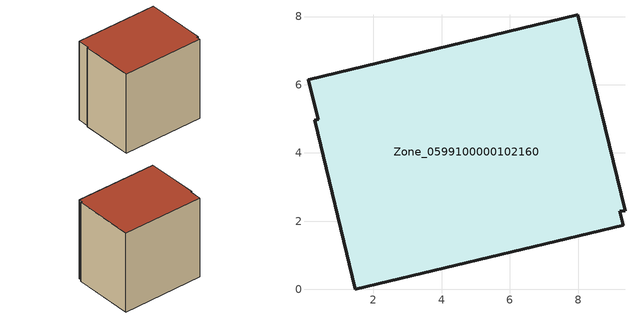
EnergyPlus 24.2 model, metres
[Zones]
Zone_0599100000102160
 floor ground (C_G): 9.22,2.29 9.32,1.88 1.47,0 0.28,4.96 0.39,4.99 0.1,6.14 8,8.06 9.38,2.31 z0
 wall outside (C_F): 9.32,1.88 9.22,2.29 9.38,2.31 8,8.06 0.1,6.14 0.39,4.99 0.28,4.96 1.47,0 9.32,1.88 z0:8.09
 roof outside (C_R): 8,8.06 0.1,6.14 0.39,4.99 0.28,4.96 1.47,0 9.32,1.88 9.22,2.29 9.38,2.31 z8.09
[BUILDING]
Pand.0599100000102160: North Axis=0; Terrain=City; Loads Convergence Tolerance Value=0.04; Temperature Convergence Tolerance Value=0.4; Solar Distribution=FullExterior; Maximum Number of Warmup Days=25; Minimum Number of Warmup Days=1
[Site:Location]
Rotterdam.The.Hague.AP_ZH_NLD Design_Conditions: Latitude=51.96; Longitude=4.45; Time Zone=1; Elevation=-4.5
[SITE:GROUNDTEMPERATURE:BUILDINGSURFACE]
18, 18, 18, 18, 18, 18, 18, 18, 18, 18, 18, 18
[MATERIAL] Thermal Absorptance=0.9; Solar Absorptance=0.7; Visible Absorptance=0.7
Name | Roughness | Thickness | Conductivity | Density | Specific Heat
G.TC.1965-1974 | MediumSmooth | 0.15 | 0.882353 | 540 | 1210
F.TC.1965-1974 | Rough | 0.3 | 0.697674 | 1920 | 840
R.TC.1965-1974 | MediumRough | 0.2 | 0.232558 | 1500 | 1000
[CONSTRUCTION]
C_G: G.TC.1965-1974
C_F: F.TC.1965-1974
C_R: R.TC.1965-1974
[ZONE]
Zone_0599100000102160: Type=1; Multiplier=1; Ceiling Height=Autocalculate; Volume=Autocalculate; Floor Area=autocalculate; Part of Total Floor Area=Yes
[ZONEINFILTRATION:DESIGNFLOWRATE]
Infil_Zone_0599100000102160: Zone or ZoneList or Space or SpaceList=Zone_0599100000102160; Schedule=AlwaysOn; Design Flow Rate Calculation Method=Flow/Area; Flow Rate per Floor Area=0.003; Constant Term Coefficient=1; Temperature Term Coefficient=0; Velocity Term Coefficient=0; Velocity Squared Term Coefficient=0
[HVACTEMPLATE:ZONE:IDEALLOADSAIRSYSTEM]
Zone_0599100000102160: Maximum Heating Supply Air Temperature=50; Minimum Cooling Supply Air Temperature=13; Maximum Heating Supply Air Humidity Ratio=0.0156; Minimum Cooling Supply Air Humidity Ratio=0.0077; Heating Limit=NoLimit; Cooling Limit=NoLimit; Dehumidification Control Type=ConstantSensibleHeatRatio; Cooling Sensible Heat Ratio=0.7; Dehumidification Setpoint=60; Humidification Control Type=None; Humidification Setpoint=30; Outdoor Air Method=None; Outdoor Air Flow Rate per Person=0.00944; Outdoor Air Flow Rate per Zone Floor Area=0; Outdoor Air Flow Rate per Zone=0; Demand Controlled Ventilation Type=None; Outdoor Air Economizer Type=NoEconomizer; Heat Recovery Type=None; Sensible Heat Recovery Effectiveness=0.7; Latent Heat Recovery Effectiveness=0.65
[ZONECONTROL:THERMOSTAT]
ThermostatControl_Zone_0599100000102160: Zone or ZoneList=Zone_0599100000102160; Control Type Schedule=DualSetpointControlType; Control 1=Thermostat_Zone_0599100000102160; Temperature Difference Between Cutout And Setpoint=0
[THERMOSTATSETPOINT:DUALSETPOINT]
Thermostat_Zone_0599100000102160: Heating Setpoint Temperature Schedule=HeatingSetpoint_Zone_0599100000102160; Cooling Setpoint Temperature Schedule=CoolingSetpoint_Zone_0599100000102160
[SCHEDULE:COMPACT]
HeatingSetpoint_Zone_0599100000102160: Through: 12/31, For: AllDays, Until: 24:00, 21
CoolingSetpoint_Zone_0599100000102160: Through: 12/31, For: AllDays, Until: 24:00, 24
DualSetpointControlType: Through: 12/31, For: AllDays, Until: 24:00, 4
AlwaysOn: Through: 12/31, For: AllDays, Until: 24:00, 1
